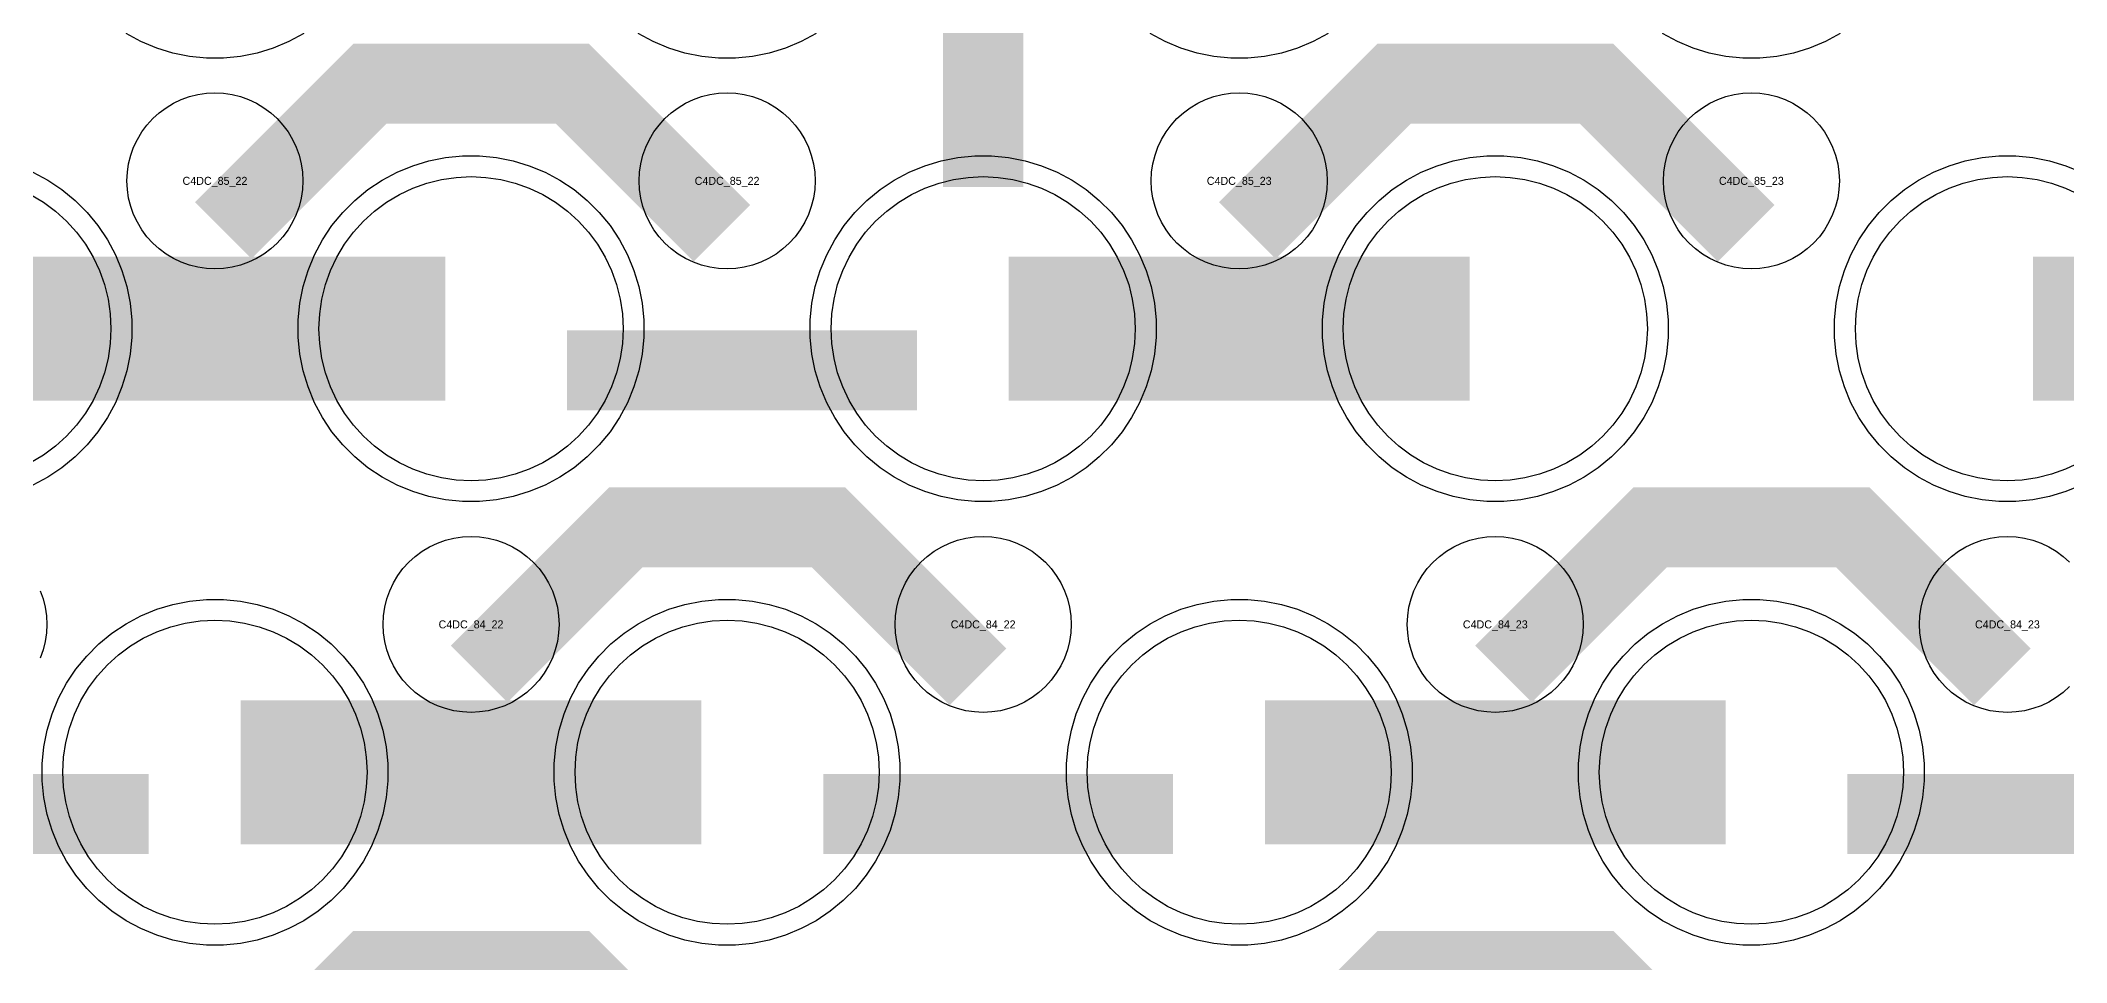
# Model space of a CAD drawing. Extents: x -11880 to 11880, y -14992 to 14992.
# Drawn here: x -5014 to -4382, y -3260 to -2972 of the extents above; entities that cross this region are included whole.
import ezdxf
from ezdxf.enums import TextEntityAlignment as Align

# ---------------------------------------------------------------- set-up
doc = ezdxf.new("R2010")
doc.units = 0
doc.header["$MEASUREMENT"] = 0
for name, color, linetype in [('GDS_775_DT_237', 138, 'CONTINUOUS'), ('RDL1_FS', 34, 'CONTINUOUS'), ('RDL_BS', 160, 'CONTINUOUS')]:
    doc.layers.add(name, color=color, linetype=linetype)

msp = doc.modelspace()

# ---------------------------------------------------------------- linework, layer by layer
at = {"layer": 'RDL1_FS', "color": 11, "true_color": 0xf27172}
for points in [[(-4880, -3109.129), (-4884.657, -3108.9), (-4889.268, -3108.216), (-4893.791, -3107.084), (-4898.181, -3105.512), (-4902.395, -3103.52), (-4906.395, -3101.122), (-4910.14, -3098.344), (-4913.594, -3095.214), (-4916.724, -3091.76), (-4919.502, -3088.015), (-4921.9, -3084.015), (-4923.892, -3079.801), (-4925.464, -3075.411), (-4926.596, -3070.888), (-4927.28, -3066.277), (-4927.509, -3061.62), (-4927.28, -3056.963), (-4926.596, -3052.352), (-4925.464, -3047.829), (-4923.892, -3043.439), (-4921.9, -3039.225), (-4919.502, -3035.225), (-4916.724, -3031.48), (-4913.594, -3028.026), (-4910.14, -3024.896), (-4906.395, -3022.118), (-4902.395, -3019.72), (-4898.181, -3017.728), (-4893.791, -3016.156), (-4889.268, -3015.024), (-4884.657, -3014.34), (-4880, -3014.111), (-4875.343, -3014.34), (-4870.732, -3015.024), (-4866.209, -3016.156), (-4861.819, -3017.728), (-4857.605, -3019.72), (-4853.605, -3022.118), (-4849.86, -3024.896), (-4846.406, -3028.026), (-4843.276, -3031.48), (-4840.498, -3035.225), (-4838.1, -3039.225), (-4836.108, -3043.439), (-4834.536, -3047.829), (-4833.404, -3052.352), (-4832.72, -3056.963), (-4832.491, -3061.62), (-4832.72, -3066.277), (-4833.404, -3070.888), (-4834.536, -3075.411), (-4836.108, -3079.801), (-4838.1, -3084.015), (-4840.498, -3088.015), (-4843.276, -3091.76), (-4846.406, -3095.214), (-4849.86, -3098.344), (-4853.605, -3101.122), (-4857.605, -3103.52), (-4861.819, -3105.512), (-4866.209, -3107.084), (-4870.732, -3108.216), (-4875.343, -3108.9)], [(-4720, -3109.129), (-4724.657, -3108.9), (-4729.268, -3108.216), (-4733.791, -3107.084), (-4738.181, -3105.512), (-4742.395, -3103.52), (-4746.395, -3101.122), (-4750.14, -3098.344), (-4753.594, -3095.214), (-4756.724, -3091.76), (-4759.502, -3088.015), (-4761.9, -3084.015), (-4763.892, -3079.801), (-4765.464, -3075.411), (-4766.596, -3070.888), (-4767.28, -3066.277), (-4767.509, -3061.62), (-4767.28, -3056.963), (-4766.596, -3052.352), (-4765.464, -3047.829), (-4763.892, -3043.439), (-4761.9, -3039.225), (-4759.502, -3035.225), (-4756.724, -3031.48), (-4753.594, -3028.026), (-4750.14, -3024.896), (-4746.395, -3022.118), (-4742.395, -3019.72), (-4738.181, -3017.728), (-4733.791, -3016.156), (-4729.268, -3015.024), (-4724.657, -3014.34), (-4720, -3014.111), (-4715.343, -3014.34), (-4710.732, -3015.024), (-4706.209, -3016.156), (-4701.819, -3017.728), (-4697.605, -3019.72), (-4693.605, -3022.118), (-4689.86, -3024.896), (-4686.406, -3028.026), (-4683.276, -3031.48), (-4680.498, -3035.225), (-4678.1, -3039.225), (-4676.108, -3043.439), (-4674.536, -3047.829), (-4673.404, -3052.352), (-4672.72, -3056.963), (-4672.491, -3061.62), (-4672.72, -3066.277), (-4673.404, -3070.888), (-4674.536, -3075.411), (-4676.108, -3079.801), (-4678.1, -3084.015), (-4680.498, -3088.015), (-4683.276, -3091.76), (-4686.406, -3095.214), (-4689.86, -3098.344), (-4693.605, -3101.122), (-4697.605, -3103.52), (-4701.819, -3105.512), (-4706.209, -3107.084), (-4710.732, -3108.216), (-4715.343, -3108.9)], [(-4560, -3109.129), (-4564.657, -3108.9), (-4569.268, -3108.216), (-4573.791, -3107.084), (-4578.181, -3105.512), (-4582.395, -3103.52), (-4586.395, -3101.122), (-4590.14, -3098.344), (-4593.594, -3095.214), (-4596.724, -3091.76), (-4599.502, -3088.015), (-4601.9, -3084.015), (-4603.892, -3079.801), (-4605.464, -3075.411), (-4606.596, -3070.888), (-4607.28, -3066.277), (-4607.509, -3061.62), (-4607.28, -3056.963), (-4606.596, -3052.352), (-4605.464, -3047.829), (-4603.892, -3043.439), (-4601.9, -3039.225), (-4599.502, -3035.225), (-4596.724, -3031.48), (-4593.594, -3028.026), (-4590.14, -3024.896), (-4586.395, -3022.118), (-4582.395, -3019.72), (-4578.181, -3017.728), (-4573.791, -3016.156), (-4569.268, -3015.024), (-4564.657, -3014.34), (-4560, -3014.111), (-4555.343, -3014.34), (-4550.732, -3015.024), (-4546.209, -3016.156), (-4541.819, -3017.728), (-4537.605, -3019.72), (-4533.605, -3022.118), (-4529.86, -3024.896), (-4526.406, -3028.026), (-4523.276, -3031.48), (-4520.498, -3035.225), (-4518.1, -3039.225), (-4516.108, -3043.439), (-4514.536, -3047.829), (-4513.404, -3052.352), (-4512.72, -3056.963), (-4512.491, -3061.62), (-4512.72, -3066.277), (-4513.404, -3070.888), (-4514.536, -3075.411), (-4516.108, -3079.801), (-4518.1, -3084.015), (-4520.498, -3088.015), (-4523.276, -3091.76), (-4526.406, -3095.214), (-4529.86, -3098.344), (-4533.605, -3101.122), (-4537.605, -3103.52), (-4541.819, -3105.512), (-4546.209, -3107.084), (-4550.732, -3108.216), (-4555.343, -3108.9)]]:
    msp.add_lwpolyline(points, close=True, dxfattribs=at)
at = {"layer": 'RDL1_FS'}
msp.add_lwpolyline([(-4377.605, -3103.52), (-4381.819, -3105.512), (-4386.209, -3107.084), (-4390.732, -3108.216), (-4395.343, -3108.9), (-4400, -3109.129), (-4404.657, -3108.9), (-4409.268, -3108.216), (-4413.791, -3107.084), (-4418.181, -3105.512), (-4422.395, -3103.52), (-4426.395, -3101.122), (-4430.14, -3098.344), (-4433.594, -3095.214), (-4436.724, -3091.76), (-4439.502, -3088.015), (-4441.9, -3084.015), (-4443.892, -3079.801), (-4445.464, -3075.411), (-4446.596, -3070.888), (-4447.28, -3066.277), (-4447.509, -3061.62), (-4447.28, -3056.963), (-4446.596, -3052.352), (-4445.464, -3047.829), (-4443.892, -3043.439), (-4441.9, -3039.225), (-4439.502, -3035.225), (-4436.724, -3031.48), (-4433.594, -3028.026), (-4430.14, -3024.896), (-4426.395, -3022.118), (-4422.395, -3019.72), (-4418.181, -3017.728), (-4413.791, -3016.156), (-4409.268, -3015.024), (-4404.657, -3014.34), (-4400, -3014.111), (-4395.343, -3014.34), (-4390.732, -3015.024), (-4386.209, -3016.156), (-4381.819, -3017.728), (-4377.605, -3019.72)], dxfattribs=at)
at = {"layer": 'RDL1_FS', "color": 11, "true_color": 0xf27172}
msp.add_lwpolyline([(-5017.605, -3019.72), (-5013.605, -3022.118), (-5009.86, -3024.896), (-5006.406, -3028.026), (-5003.276, -3031.48), (-5000.498, -3035.225), (-4998.1, -3039.225), (-4996.108, -3043.439), (-4994.536, -3047.829), (-4993.404, -3052.352), (-4992.72, -3056.963), (-4992.491, -3061.62), (-4992.72, -3066.277), (-4993.404, -3070.888), (-4994.536, -3075.411), (-4996.108, -3079.801), (-4998.1, -3084.015), (-5000.498, -3088.015), (-5003.276, -3091.76), (-5006.406, -3095.214), (-5009.86, -3098.344), (-5013.605, -3101.122), (-5017.605, -3103.52)], dxfattribs=at)
for points in [[(-5031.998, -3061.62, 45, 45, 0), (-4959.998, -3061.62, 45, 45, 0)], [(-4959.998, -3061.62, 45, 45, 0), (-4887.998, -3061.62, 45, 45, 0)], [(-4711.998, -3061.62, 45, 45, 0), (-4639.998, -3061.62, 45, 45, 0)], [(-4639.998, -3061.62, 45, 45, 0), (-4567.998, -3061.62, 45, 45, 0)]]:
    msp.add_lwpolyline(points, format="xyseb", dxfattribs=at)
at = {"layer": 'RDL1_FS'}
for points in [[(-4391.998, -3061.62, 45, 45, 0), (-4319.998, -3061.62, 45, 45, 0)], [(-4951.998, -3200.185, 45, 45, 0), (-4879.998, -3200.185, 45, 45, 0)], [(-4879.998, -3200.185, 45, 45, 0), (-4807.998, -3200.185, 45, 45, 0)], [(-4631.998, -3200.185, 45, 45, 0), (-4559.998, -3200.185, 45, 45, 0)], [(-4559.998, -3200.185, 45, 45, 0), (-4487.998, -3200.185, 45, 45, 0)]]:
    msp.add_lwpolyline(points, format="xyseb", dxfattribs=at)
for points in [[(-4960, -3247.694), (-4964.657, -3247.465), (-4969.268, -3246.781), (-4973.791, -3245.649), (-4978.181, -3244.077), (-4982.395, -3242.085), (-4986.395, -3239.687), (-4990.14, -3236.909), (-4993.594, -3233.779), (-4996.724, -3230.325), (-4999.502, -3226.58), (-5001.9, -3222.58), (-5003.892, -3218.366), (-5005.464, -3213.976), (-5006.596, -3209.453), (-5007.28, -3204.842), (-5007.509, -3200.185), (-5007.28, -3195.528), (-5006.596, -3190.917), (-5005.464, -3186.394), (-5003.892, -3182.004), (-5001.9, -3177.79), (-4999.502, -3173.79), (-4996.724, -3170.045), (-4993.594, -3166.591), (-4990.14, -3163.461), (-4986.395, -3160.683), (-4982.395, -3158.285), (-4978.181, -3156.293), (-4973.791, -3154.721), (-4969.268, -3153.589), (-4964.657, -3152.905), (-4960, -3152.676), (-4955.343, -3152.905), (-4950.732, -3153.589), (-4946.209, -3154.721), (-4941.819, -3156.293), (-4937.605, -3158.285), (-4933.605, -3160.683), (-4929.86, -3163.461), (-4926.406, -3166.591), (-4923.276, -3170.045), (-4920.498, -3173.79), (-4918.1, -3177.79), (-4916.108, -3182.004), (-4914.536, -3186.394), (-4913.404, -3190.917), (-4912.72, -3195.528), (-4912.491, -3200.185), (-4912.72, -3204.842), (-4913.404, -3209.453), (-4914.536, -3213.976), (-4916.108, -3218.366), (-4918.1, -3222.58), (-4920.498, -3226.58), (-4923.276, -3230.325), (-4926.406, -3233.779), (-4929.86, -3236.909), (-4933.605, -3239.687), (-4937.605, -3242.085), (-4941.819, -3244.077), (-4946.209, -3245.649), (-4950.732, -3246.781), (-4955.343, -3247.465)], [(-4800, -3247.694), (-4804.657, -3247.465), (-4809.268, -3246.781), (-4813.791, -3245.649), (-4818.181, -3244.077), (-4822.395, -3242.085), (-4826.395, -3239.687), (-4830.14, -3236.909), (-4833.594, -3233.779), (-4836.724, -3230.325), (-4839.502, -3226.58), (-4841.9, -3222.58), (-4843.892, -3218.366), (-4845.464, -3213.976), (-4846.596, -3209.453), (-4847.28, -3204.842), (-4847.509, -3200.185), (-4847.28, -3195.528), (-4846.596, -3190.917), (-4845.464, -3186.394), (-4843.892, -3182.004), (-4841.9, -3177.79), (-4839.502, -3173.79), (-4836.724, -3170.045), (-4833.594, -3166.591), (-4830.14, -3163.461), (-4826.395, -3160.683), (-4822.395, -3158.285), (-4818.181, -3156.293), (-4813.791, -3154.721), (-4809.268, -3153.589), (-4804.657, -3152.905), (-4800, -3152.676), (-4795.343, -3152.905), (-4790.732, -3153.589), (-4786.209, -3154.721), (-4781.819, -3156.293), (-4777.605, -3158.285), (-4773.605, -3160.683), (-4769.86, -3163.461), (-4766.406, -3166.591), (-4763.276, -3170.045), (-4760.498, -3173.79), (-4758.1, -3177.79), (-4756.108, -3182.004), (-4754.536, -3186.394), (-4753.404, -3190.917), (-4752.72, -3195.528), (-4752.491, -3200.185), (-4752.72, -3204.842), (-4753.404, -3209.453), (-4754.536, -3213.976), (-4756.108, -3218.366), (-4758.1, -3222.58), (-4760.498, -3226.58), (-4763.276, -3230.325), (-4766.406, -3233.779), (-4769.86, -3236.909), (-4773.605, -3239.687), (-4777.605, -3242.085), (-4781.819, -3244.077), (-4786.209, -3245.649), (-4790.732, -3246.781), (-4795.343, -3247.465)], [(-4640, -3247.694), (-4644.657, -3247.465), (-4649.268, -3246.781), (-4653.791, -3245.649), (-4658.181, -3244.077), (-4662.395, -3242.085), (-4666.395, -3239.687), (-4670.14, -3236.909), (-4673.594, -3233.779), (-4676.724, -3230.325), (-4679.502, -3226.58), (-4681.9, -3222.58), (-4683.892, -3218.366), (-4685.464, -3213.976), (-4686.596, -3209.453), (-4687.28, -3204.842), (-4687.509, -3200.185), (-4687.28, -3195.528), (-4686.596, -3190.917), (-4685.464, -3186.394), (-4683.892, -3182.004), (-4681.9, -3177.79), (-4679.502, -3173.79), (-4676.724, -3170.045), (-4673.594, -3166.591), (-4670.14, -3163.461), (-4666.395, -3160.683), (-4662.395, -3158.285), (-4658.181, -3156.293), (-4653.791, -3154.721), (-4649.268, -3153.589), (-4644.657, -3152.905), (-4640, -3152.676), (-4635.343, -3152.905), (-4630.732, -3153.589), (-4626.209, -3154.721), (-4621.819, -3156.293), (-4617.605, -3158.285), (-4613.605, -3160.683), (-4609.86, -3163.461), (-4606.406, -3166.591), (-4603.276, -3170.045), (-4600.498, -3173.79), (-4598.1, -3177.79), (-4596.108, -3182.004), (-4594.536, -3186.394), (-4593.404, -3190.917), (-4592.72, -3195.528), (-4592.491, -3200.185), (-4592.72, -3204.842), (-4593.404, -3209.453), (-4594.536, -3213.976), (-4596.108, -3218.366), (-4598.1, -3222.58), (-4600.498, -3226.58), (-4603.276, -3230.325), (-4606.406, -3233.779), (-4609.86, -3236.909), (-4613.605, -3239.687), (-4617.605, -3242.085), (-4621.819, -3244.077), (-4626.209, -3245.649), (-4630.732, -3246.781), (-4635.343, -3247.465)], [(-4480, -3247.694), (-4484.657, -3247.465), (-4489.268, -3246.781), (-4493.791, -3245.649), (-4498.181, -3244.077), (-4502.395, -3242.085), (-4506.395, -3239.687), (-4510.14, -3236.909), (-4513.594, -3233.779), (-4516.724, -3230.325), (-4519.502, -3226.58), (-4521.9, -3222.58), (-4523.892, -3218.366), (-4525.464, -3213.976), (-4526.596, -3209.453), (-4527.28, -3204.842), (-4527.509, -3200.185), (-4527.28, -3195.528), (-4526.596, -3190.917), (-4525.464, -3186.394), (-4523.892, -3182.004), (-4521.9, -3177.79), (-4519.502, -3173.79), (-4516.724, -3170.045), (-4513.594, -3166.591), (-4510.14, -3163.461), (-4506.395, -3160.683), (-4502.395, -3158.285), (-4498.181, -3156.293), (-4493.791, -3154.721), (-4489.268, -3153.589), (-4484.657, -3152.905), (-4480, -3152.676), (-4475.343, -3152.905), (-4470.732, -3153.589), (-4466.209, -3154.721), (-4461.819, -3156.293), (-4457.605, -3158.285), (-4453.605, -3160.683), (-4449.86, -3163.461), (-4446.406, -3166.591), (-4443.276, -3170.045), (-4440.498, -3173.79), (-4438.1, -3177.79), (-4436.108, -3182.004), (-4434.536, -3186.394), (-4433.404, -3190.917), (-4432.72, -3195.528), (-4432.491, -3200.185), (-4432.72, -3204.842), (-4433.404, -3209.453), (-4434.536, -3213.976), (-4436.108, -3218.366), (-4438.1, -3222.58), (-4440.498, -3226.58), (-4443.276, -3230.325), (-4446.406, -3233.779), (-4449.86, -3236.909), (-4453.605, -3239.687), (-4457.605, -3242.085), (-4461.819, -3244.077), (-4466.209, -3245.649), (-4470.732, -3246.781), (-4475.343, -3247.465)]]:
    msp.add_lwpolyline(points, close=True, dxfattribs=at)
at = {"layer": 'RDL_BS', "color": 11, "true_color": 0xf27172}
for points in [[(-4720, -3017.332, 25, 25, 0), (-4720, -2910.555, 25, 25, 0)], [(-4720, -3017.332, 25, 25, 0), (-4720, -2910.555, 25, 25, 0)], [(-4849.984, -3074.633, 25, 25, 0), (-4740.719, -3074.633, 25, 25, 0)]]:
    msp.add_lwpolyline(points, format="xyseb", dxfattribs=at)
at = {"layer": 'RDL_BS'}
for points in [[(-4932.223, -2969.438), (-4936.885, -2971.93), (-4941.795, -2973.961), (-4946.835, -2975.492), (-4952.062, -2976.538), (-4957.356, -2977.055), (-4962.644, -2977.055), (-4967.938, -2976.538), (-4973.165, -2975.492), (-4978.205, -2973.961), (-4983.115, -2971.93), (-4987.777, -2969.438)], [(-4772.223, -2969.438), (-4776.885, -2971.93), (-4781.795, -2973.961), (-4786.835, -2975.492), (-4792.062, -2976.538), (-4797.356, -2977.055), (-4802.644, -2977.055), (-4807.938, -2976.538), (-4813.165, -2975.492), (-4818.205, -2973.961), (-4823.115, -2971.93), (-4827.777, -2969.438)], [(-4376.885, -3110.495), (-4381.795, -3112.526), (-4386.835, -3114.057), (-4392.062, -3115.103), (-4397.356, -3115.62), (-4402.644, -3115.62), (-4407.938, -3115.103), (-4413.165, -3114.057), (-4418.205, -3112.526), (-4423.115, -3110.495), (-4427.777, -3108.003), (-4432.191, -3105.056), (-4436.292, -3101.694), (-4440.074, -3097.912), (-4443.436, -3093.811), (-4446.383, -3089.397), (-4448.875, -3084.735), (-4450.906, -3079.825), (-4452.437, -3074.785), (-4453.483, -3069.558), (-4454, -3064.264), (-4454, -3058.976), (-4453.483, -3053.682), (-4452.437, -3048.455), (-4450.906, -3043.415), (-4448.875, -3038.505), (-4446.383, -3033.843), (-4443.436, -3029.429), (-4440.074, -3025.328), (-4436.292, -3021.546), (-4432.191, -3018.184), (-4427.777, -3015.237), (-4423.115, -3012.745), (-4418.205, -3010.714), (-4413.165, -3009.183), (-4407.938, -3008.137), (-4402.644, -3007.62), (-4397.356, -3007.62), (-4392.062, -3008.137), (-4386.835, -3009.183), (-4381.795, -3010.714), (-4376.885, -3012.745)], [(-4380.558, -3173.439), (-4382.557, -3175.251), (-4384.72, -3176.854), (-4387.044, -3178.247), (-4389.481, -3179.399), (-4392.016, -3180.306), (-4394.635, -3180.963), (-4397.307, -3181.359), (-4400, -3181.491), (-4402.693, -3181.359), (-4405.365, -3180.963), (-4407.984, -3180.306), (-4410.519, -3179.399), (-4412.956, -3178.247), (-4415.28, -3176.854), (-4417.443, -3175.251), (-4419.442, -3173.439), (-4421.254, -3171.44), (-4422.857, -3169.277), (-4424.25, -3166.953), (-4425.402, -3164.516), (-4426.309, -3161.981), (-4426.966, -3159.362), (-4427.362, -3156.69), (-4427.494, -3153.997), (-4427.362, -3151.304), (-4426.966, -3148.632), (-4426.309, -3146.013), (-4425.402, -3143.478), (-4424.25, -3141.041), (-4422.857, -3138.717), (-4421.254, -3136.554), (-4419.442, -3134.555), (-4417.443, -3132.743), (-4415.28, -3131.14), (-4412.956, -3129.747), (-4410.519, -3128.595), (-4407.984, -3127.688), (-4405.365, -3127.031), (-4402.693, -3126.635), (-4400, -3126.503), (-4397.307, -3126.635), (-4394.635, -3127.031), (-4392.016, -3127.688), (-4389.481, -3128.595), (-4387.044, -3129.747), (-4384.72, -3131.14), (-4382.557, -3132.743), (-4380.558, -3134.555)], [(-5014.598, -3143.478), (-5013.691, -3146.013), (-5013.034, -3148.632), (-5012.638, -3151.304), (-5012.506, -3153.997), (-5012.638, -3156.69), (-5013.034, -3159.362), (-5013.691, -3161.981), (-5014.598, -3164.516)]]:
    msp.add_lwpolyline(points, dxfattribs=at)
for points in [[(-4957.438, -3030.934, 25, 25, 0), (-4911.623, -2985.119, 25, 25, 0), (-4878.07, -2985.119, 25, 25, 0)], [(-4801.599, -3031.833, 25, 25, 0), (-4848.313, -2985.119, 25, 25, 0), (-4878.071, -2985.119, 25, 25, 0)], [(-4637.438, -3030.934, 25, 25, 0), (-4591.623, -2985.119, 25, 25, 0), (-4558.07, -2985.119, 25, 25, 0)], [(-4481.599, -3031.833, 25, 25, 0), (-4528.313, -2985.119, 25, 25, 0), (-4558.071, -2985.119, 25, 25, 0)], [(-4877.438, -3169.499, 25, 25, 0), (-4831.623, -3123.684, 25, 25, 0), (-4798.07, -3123.684, 25, 25, 0)], [(-4721.599, -3170.398, 25, 25, 0), (-4768.313, -3123.684, 25, 25, 0), (-4798.071, -3123.684, 25, 25, 0)], [(-4557.438, -3169.499, 25, 25, 0), (-4511.623, -3123.684, 25, 25, 0), (-4478.07, -3123.684, 25, 25, 0)], [(-4401.599, -3170.398, 25, 25, 0), (-4448.313, -3123.684, 25, 25, 0), (-4478.071, -3123.684, 25, 25, 0)], [(-5089.984, -3213.198, 25, 25, 0), (-4980.719, -3213.198, 25, 25, 0)], [(-4769.984, -3213.198, 25, 25, 0), (-4660.719, -3213.198, 25, 25, 0)], [(-4449.984, -3213.198, 25, 25, 0), (-4340.719, -3213.198, 25, 25, 0)], [(-4957.438, -3308.059, 25, 25, 0), (-4911.623, -3262.244, 25, 25, 0), (-4878.07, -3262.244, 25, 25, 0)], [(-4801.599, -3308.958, 25, 25, 0), (-4848.313, -3262.244, 25, 25, 0), (-4878.071, -3262.244, 25, 25, 0)], [(-4637.438, -3308.059, 25, 25, 0), (-4591.623, -3262.244, 25, 25, 0), (-4558.07, -3262.244, 25, 25, 0)], [(-4481.599, -3308.958, 25, 25, 0), (-4528.313, -3262.244, 25, 25, 0), (-4558.071, -3262.244, 25, 25, 0)]]:
    msp.add_lwpolyline(points, format="xyseb", dxfattribs=at)
at = {"layer": 'RDL_BS', "color": 11, "true_color": 0xf27172}
for points in [[(-4612.223, -2969.438), (-4616.885, -2971.93), (-4621.795, -2973.961), (-4626.835, -2975.492), (-4632.062, -2976.538), (-4637.356, -2977.055), (-4642.644, -2977.055), (-4647.938, -2976.538), (-4653.165, -2975.492), (-4658.205, -2973.961), (-4663.115, -2971.93), (-4667.777, -2969.438)], [(-4452.223, -2969.438), (-4456.885, -2971.93), (-4461.795, -2973.961), (-4466.835, -2975.492), (-4472.062, -2976.538), (-4477.356, -2977.055), (-4482.644, -2977.055), (-4487.938, -2976.538), (-4493.165, -2975.492), (-4498.205, -2973.961), (-4503.115, -2971.93), (-4507.777, -2969.438)], [(-5016.885, -3012.745), (-5012.223, -3015.237), (-5007.809, -3018.184), (-5003.708, -3021.546), (-4999.926, -3025.328), (-4996.564, -3029.429), (-4993.617, -3033.843), (-4991.125, -3038.505), (-4989.094, -3043.415), (-4987.563, -3048.455), (-4986.517, -3053.682), (-4986, -3058.976), (-4986, -3064.264), (-4986.517, -3069.558), (-4987.563, -3074.785), (-4989.094, -3079.825), (-4991.125, -3084.735), (-4993.617, -3089.397), (-4996.564, -3093.811), (-4999.926, -3097.912), (-5003.708, -3101.694), (-5007.809, -3105.056), (-5012.223, -3108.003), (-5016.885, -3110.495)]]:
    msp.add_lwpolyline(points, dxfattribs=at)
at = {"layer": 'RDL_BS'}
for points in [[(-4960, -3042.926), (-4962.693, -3042.794), (-4965.365, -3042.398), (-4967.984, -3041.741), (-4970.519, -3040.834), (-4972.956, -3039.682), (-4975.28, -3038.289), (-4977.443, -3036.686), (-4979.442, -3034.874), (-4981.254, -3032.875), (-4982.857, -3030.712), (-4984.25, -3028.388), (-4985.402, -3025.951), (-4986.309, -3023.416), (-4986.966, -3020.797), (-4987.362, -3018.125), (-4987.494, -3015.432), (-4987.362, -3012.739), (-4986.966, -3010.067), (-4986.309, -3007.448), (-4985.402, -3004.913), (-4984.25, -3002.476), (-4982.857, -3000.152), (-4981.254, -2997.989), (-4979.442, -2995.99), (-4977.443, -2994.178), (-4975.28, -2992.575), (-4972.956, -2991.182), (-4970.519, -2990.03), (-4967.984, -2989.123), (-4965.365, -2988.466), (-4962.693, -2988.07), (-4960, -2987.938), (-4957.307, -2988.07), (-4954.635, -2988.466), (-4952.016, -2989.123), (-4949.481, -2990.03), (-4947.044, -2991.182), (-4944.72, -2992.575), (-4942.557, -2994.178), (-4940.558, -2995.99), (-4938.746, -2997.989), (-4937.143, -3000.152), (-4935.75, -3002.476), (-4934.598, -3004.913), (-4933.691, -3007.448), (-4933.034, -3010.067), (-4932.638, -3012.739), (-4932.506, -3015.432), (-4932.638, -3018.125), (-4933.034, -3020.797), (-4933.691, -3023.416), (-4934.598, -3025.951), (-4935.75, -3028.388), (-4937.143, -3030.712), (-4938.746, -3032.875), (-4940.558, -3034.874), (-4942.557, -3036.686), (-4944.72, -3038.289), (-4947.044, -3039.682), (-4949.481, -3040.834), (-4952.016, -3041.741), (-4954.635, -3042.398), (-4957.307, -3042.794)], [(-4800, -3042.926), (-4802.693, -3042.794), (-4805.365, -3042.398), (-4807.984, -3041.741), (-4810.519, -3040.834), (-4812.956, -3039.682), (-4815.28, -3038.289), (-4817.443, -3036.686), (-4819.442, -3034.874), (-4821.254, -3032.875), (-4822.857, -3030.712), (-4824.25, -3028.388), (-4825.402, -3025.951), (-4826.309, -3023.416), (-4826.966, -3020.797), (-4827.362, -3018.125), (-4827.494, -3015.432), (-4827.362, -3012.739), (-4826.966, -3010.067), (-4826.309, -3007.448), (-4825.402, -3004.913), (-4824.25, -3002.476), (-4822.857, -3000.152), (-4821.254, -2997.989), (-4819.442, -2995.99), (-4817.443, -2994.178), (-4815.28, -2992.575), (-4812.956, -2991.182), (-4810.519, -2990.03), (-4807.984, -2989.123), (-4805.365, -2988.466), (-4802.693, -2988.07), (-4800, -2987.938), (-4797.307, -2988.07), (-4794.635, -2988.466), (-4792.016, -2989.123), (-4789.481, -2990.03), (-4787.044, -2991.182), (-4784.72, -2992.575), (-4782.557, -2994.178), (-4780.558, -2995.99), (-4778.746, -2997.989), (-4777.143, -3000.152), (-4775.75, -3002.476), (-4774.598, -3004.913), (-4773.691, -3007.448), (-4773.034, -3010.067), (-4772.638, -3012.739), (-4772.506, -3015.432), (-4772.638, -3018.125), (-4773.034, -3020.797), (-4773.691, -3023.416), (-4774.598, -3025.951), (-4775.75, -3028.388), (-4777.143, -3030.712), (-4778.746, -3032.875), (-4780.558, -3034.874), (-4782.557, -3036.686), (-4784.72, -3038.289), (-4787.044, -3039.682), (-4789.481, -3040.834), (-4792.016, -3041.741), (-4794.635, -3042.398), (-4797.307, -3042.794)], [(-4640, -3042.926), (-4642.693, -3042.794), (-4645.365, -3042.398), (-4647.984, -3041.741), (-4650.519, -3040.834), (-4652.956, -3039.682), (-4655.28, -3038.289), (-4657.443, -3036.686), (-4659.442, -3034.874), (-4661.254, -3032.875), (-4662.857, -3030.712), (-4664.25, -3028.388), (-4665.402, -3025.951), (-4666.309, -3023.416), (-4666.966, -3020.797), (-4667.362, -3018.125), (-4667.494, -3015.432), (-4667.362, -3012.739), (-4666.966, -3010.067), (-4666.309, -3007.448), (-4665.402, -3004.913), (-4664.25, -3002.476), (-4662.857, -3000.152), (-4661.254, -2997.989), (-4659.442, -2995.99), (-4657.443, -2994.178), (-4655.28, -2992.575), (-4652.956, -2991.182), (-4650.519, -2990.03), (-4647.984, -2989.123), (-4645.365, -2988.466), (-4642.693, -2988.07), (-4640, -2987.938), (-4637.307, -2988.07), (-4634.635, -2988.466), (-4632.016, -2989.123), (-4629.481, -2990.03), (-4627.044, -2991.182), (-4624.72, -2992.575), (-4622.557, -2994.178), (-4620.558, -2995.99), (-4618.746, -2997.989), (-4617.143, -3000.152), (-4615.75, -3002.476), (-4614.598, -3004.913), (-4613.691, -3007.448), (-4613.034, -3010.067), (-4612.638, -3012.739), (-4612.506, -3015.432), (-4612.638, -3018.125), (-4613.034, -3020.797), (-4613.691, -3023.416), (-4614.598, -3025.951), (-4615.75, -3028.388), (-4617.143, -3030.712), (-4618.746, -3032.875), (-4620.558, -3034.874), (-4622.557, -3036.686), (-4624.72, -3038.289), (-4627.044, -3039.682), (-4629.481, -3040.834), (-4632.016, -3041.741), (-4634.635, -3042.398), (-4637.307, -3042.794)], [(-4480, -3042.926), (-4482.693, -3042.794), (-4485.365, -3042.398), (-4487.984, -3041.741), (-4490.519, -3040.834), (-4492.956, -3039.682), (-4495.28, -3038.289), (-4497.443, -3036.686), (-4499.442, -3034.874), (-4501.254, -3032.875), (-4502.857, -3030.712), (-4504.25, -3028.388), (-4505.402, -3025.951), (-4506.309, -3023.416), (-4506.966, -3020.797), (-4507.362, -3018.125), (-4507.494, -3015.432), (-4507.362, -3012.739), (-4506.966, -3010.067), (-4506.309, -3007.448), (-4505.402, -3004.913), (-4504.25, -3002.476), (-4502.857, -3000.152), (-4501.254, -2997.989), (-4499.442, -2995.99), (-4497.443, -2994.178), (-4495.28, -2992.575), (-4492.956, -2991.182), (-4490.519, -2990.03), (-4487.984, -2989.123), (-4485.365, -2988.466), (-4482.693, -2988.07), (-4480, -2987.938), (-4477.307, -2988.07), (-4474.635, -2988.466), (-4472.016, -2989.123), (-4469.481, -2990.03), (-4467.044, -2991.182), (-4464.72, -2992.575), (-4462.557, -2994.178), (-4460.558, -2995.99), (-4458.746, -2997.989), (-4457.143, -3000.152), (-4455.75, -3002.476), (-4454.598, -3004.913), (-4453.691, -3007.448), (-4453.034, -3010.067), (-4452.638, -3012.739), (-4452.506, -3015.432), (-4452.638, -3018.125), (-4453.034, -3020.797), (-4453.691, -3023.416), (-4454.598, -3025.951), (-4455.75, -3028.388), (-4457.143, -3030.712), (-4458.746, -3032.875), (-4460.558, -3034.874), (-4462.557, -3036.686), (-4464.72, -3038.289), (-4467.044, -3039.682), (-4469.481, -3040.834), (-4472.016, -3041.741), (-4474.635, -3042.398), (-4477.307, -3042.794)], [(-4880, -3181.491), (-4882.693, -3181.359), (-4885.365, -3180.963), (-4887.984, -3180.306), (-4890.519, -3179.399), (-4892.956, -3178.247), (-4895.28, -3176.854), (-4897.443, -3175.251), (-4899.442, -3173.439), (-4901.254, -3171.44), (-4902.857, -3169.277), (-4904.25, -3166.953), (-4905.402, -3164.516), (-4906.309, -3161.981), (-4906.966, -3159.362), (-4907.362, -3156.69), (-4907.494, -3153.997), (-4907.362, -3151.304), (-4906.966, -3148.632), (-4906.309, -3146.013), (-4905.402, -3143.478), (-4904.25, -3141.041), (-4902.857, -3138.717), (-4901.254, -3136.554), (-4899.442, -3134.555), (-4897.443, -3132.743), (-4895.28, -3131.14), (-4892.956, -3129.747), (-4890.519, -3128.595), (-4887.984, -3127.688), (-4885.365, -3127.031), (-4882.693, -3126.635), (-4880, -3126.503), (-4877.307, -3126.635), (-4874.635, -3127.031), (-4872.016, -3127.688), (-4869.481, -3128.595), (-4867.044, -3129.747), (-4864.72, -3131.14), (-4862.557, -3132.743), (-4860.558, -3134.555), (-4858.746, -3136.554), (-4857.143, -3138.717), (-4855.75, -3141.041), (-4854.598, -3143.478), (-4853.691, -3146.013), (-4853.034, -3148.632), (-4852.638, -3151.304), (-4852.506, -3153.997), (-4852.638, -3156.69), (-4853.034, -3159.362), (-4853.691, -3161.981), (-4854.598, -3164.516), (-4855.75, -3166.953), (-4857.143, -3169.277), (-4858.746, -3171.44), (-4860.558, -3173.439), (-4862.557, -3175.251), (-4864.72, -3176.854), (-4867.044, -3178.247), (-4869.481, -3179.399), (-4872.016, -3180.306), (-4874.635, -3180.963), (-4877.307, -3181.359)], [(-4720, -3181.491), (-4722.693, -3181.359), (-4725.365, -3180.963), (-4727.984, -3180.306), (-4730.519, -3179.399), (-4732.956, -3178.247), (-4735.28, -3176.854), (-4737.443, -3175.251), (-4739.442, -3173.439), (-4741.254, -3171.44), (-4742.857, -3169.277), (-4744.25, -3166.953), (-4745.402, -3164.516), (-4746.309, -3161.981), (-4746.966, -3159.362), (-4747.362, -3156.69), (-4747.494, -3153.997), (-4747.362, -3151.304), (-4746.966, -3148.632), (-4746.309, -3146.013), (-4745.402, -3143.478), (-4744.25, -3141.041), (-4742.857, -3138.717), (-4741.254, -3136.554), (-4739.442, -3134.555), (-4737.443, -3132.743), (-4735.28, -3131.14), (-4732.956, -3129.747), (-4730.519, -3128.595), (-4727.984, -3127.688), (-4725.365, -3127.031), (-4722.693, -3126.635), (-4720, -3126.503), (-4717.307, -3126.635), (-4714.635, -3127.031), (-4712.016, -3127.688), (-4709.481, -3128.595), (-4707.044, -3129.747), (-4704.72, -3131.14), (-4702.557, -3132.743), (-4700.558, -3134.555), (-4698.746, -3136.554), (-4697.143, -3138.717), (-4695.75, -3141.041), (-4694.598, -3143.478), (-4693.691, -3146.013), (-4693.034, -3148.632), (-4692.638, -3151.304), (-4692.506, -3153.997), (-4692.638, -3156.69), (-4693.034, -3159.362), (-4693.691, -3161.981), (-4694.598, -3164.516), (-4695.75, -3166.953), (-4697.143, -3169.277), (-4698.746, -3171.44), (-4700.558, -3173.439), (-4702.557, -3175.251), (-4704.72, -3176.854), (-4707.044, -3178.247), (-4709.481, -3179.399), (-4712.016, -3180.306), (-4714.635, -3180.963), (-4717.307, -3181.359)], [(-4560, -3181.491), (-4562.693, -3181.359), (-4565.365, -3180.963), (-4567.984, -3180.306), (-4570.519, -3179.399), (-4572.956, -3178.247), (-4575.28, -3176.854), (-4577.443, -3175.251), (-4579.442, -3173.439), (-4581.254, -3171.44), (-4582.857, -3169.277), (-4584.25, -3166.953), (-4585.402, -3164.516), (-4586.309, -3161.981), (-4586.966, -3159.362), (-4587.362, -3156.69), (-4587.494, -3153.997), (-4587.362, -3151.304), (-4586.966, -3148.632), (-4586.309, -3146.013), (-4585.402, -3143.478), (-4584.25, -3141.041), (-4582.857, -3138.717), (-4581.254, -3136.554), (-4579.442, -3134.555), (-4577.443, -3132.743), (-4575.28, -3131.14), (-4572.956, -3129.747), (-4570.519, -3128.595), (-4567.984, -3127.688), (-4565.365, -3127.031), (-4562.693, -3126.635), (-4560, -3126.503), (-4557.307, -3126.635), (-4554.635, -3127.031), (-4552.016, -3127.688), (-4549.481, -3128.595), (-4547.044, -3129.747), (-4544.72, -3131.14), (-4542.557, -3132.743), (-4540.558, -3134.555), (-4538.746, -3136.554), (-4537.143, -3138.717), (-4535.75, -3141.041), (-4534.598, -3143.478), (-4533.691, -3146.013), (-4533.034, -3148.632), (-4532.638, -3151.304), (-4532.506, -3153.997), (-4532.638, -3156.69), (-4533.034, -3159.362), (-4533.691, -3161.981), (-4534.598, -3164.516), (-4535.75, -3166.953), (-4537.143, -3169.277), (-4538.746, -3171.44), (-4540.558, -3173.439), (-4542.557, -3175.251), (-4544.72, -3176.854), (-4547.044, -3178.247), (-4549.481, -3179.399), (-4552.016, -3180.306), (-4554.635, -3180.963), (-4557.307, -3181.359)], [(-4962.644, -3254.185), (-4967.938, -3253.668), (-4973.165, -3252.622), (-4978.205, -3251.091), (-4983.115, -3249.06), (-4987.777, -3246.568), (-4992.191, -3243.621), (-4996.292, -3240.259), (-5000.074, -3236.477), (-5003.436, -3232.376), (-5006.383, -3227.962), (-5008.875, -3223.3), (-5010.906, -3218.39), (-5012.437, -3213.35), (-5013.483, -3208.123), (-5014, -3202.829), (-5014, -3197.541), (-5013.483, -3192.247), (-5012.437, -3187.02), (-5010.906, -3181.98), (-5008.875, -3177.07), (-5006.383, -3172.408), (-5003.436, -3167.994), (-5000.074, -3163.893), (-4996.292, -3160.111), (-4992.191, -3156.749), (-4987.777, -3153.802), (-4983.115, -3151.31), (-4978.205, -3149.279), (-4973.165, -3147.748), (-4967.938, -3146.702), (-4962.644, -3146.185), (-4957.356, -3146.185), (-4952.062, -3146.702), (-4946.835, -3147.748), (-4941.795, -3149.279), (-4936.885, -3151.31), (-4932.223, -3153.802), (-4927.809, -3156.749), (-4923.708, -3160.111), (-4919.926, -3163.893), (-4916.564, -3167.994), (-4913.617, -3172.408), (-4911.125, -3177.07), (-4909.094, -3181.98), (-4907.563, -3187.02), (-4906.517, -3192.247), (-4906, -3197.541), (-4906, -3202.829), (-4906.517, -3208.123), (-4907.563, -3213.35), (-4909.094, -3218.39), (-4911.125, -3223.3), (-4913.617, -3227.962), (-4916.564, -3232.376), (-4919.926, -3236.477), (-4923.708, -3240.259), (-4927.809, -3243.621), (-4932.223, -3246.568), (-4936.885, -3249.06), (-4941.795, -3251.091), (-4946.835, -3252.622), (-4952.062, -3253.668), (-4957.356, -3254.185)], [(-4802.644, -3254.185), (-4807.938, -3253.668), (-4813.165, -3252.622), (-4818.205, -3251.091), (-4823.115, -3249.06), (-4827.777, -3246.568), (-4832.191, -3243.621), (-4836.292, -3240.259), (-4840.074, -3236.477), (-4843.436, -3232.376), (-4846.383, -3227.962), (-4848.875, -3223.3), (-4850.906, -3218.39), (-4852.437, -3213.35), (-4853.483, -3208.123), (-4854, -3202.829), (-4854, -3197.541), (-4853.483, -3192.247), (-4852.437, -3187.02), (-4850.906, -3181.98), (-4848.875, -3177.07), (-4846.383, -3172.408), (-4843.436, -3167.994), (-4840.074, -3163.893), (-4836.292, -3160.111), (-4832.191, -3156.749), (-4827.777, -3153.802), (-4823.115, -3151.31), (-4818.205, -3149.279), (-4813.165, -3147.748), (-4807.938, -3146.702), (-4802.644, -3146.185), (-4797.356, -3146.185), (-4792.062, -3146.702), (-4786.835, -3147.748), (-4781.795, -3149.279), (-4776.885, -3151.31), (-4772.223, -3153.802), (-4767.809, -3156.749), (-4763.708, -3160.111), (-4759.926, -3163.893), (-4756.564, -3167.994), (-4753.617, -3172.408), (-4751.125, -3177.07), (-4749.094, -3181.98), (-4747.563, -3187.02), (-4746.517, -3192.247), (-4746, -3197.541), (-4746, -3202.829), (-4746.517, -3208.123), (-4747.563, -3213.35), (-4749.094, -3218.39), (-4751.125, -3223.3), (-4753.617, -3227.962), (-4756.564, -3232.376), (-4759.926, -3236.477), (-4763.708, -3240.259), (-4767.809, -3243.621), (-4772.223, -3246.568), (-4776.885, -3249.06), (-4781.795, -3251.091), (-4786.835, -3252.622), (-4792.062, -3253.668), (-4797.356, -3254.185)], [(-4642.644, -3254.185), (-4647.938, -3253.668), (-4653.165, -3252.622), (-4658.205, -3251.091), (-4663.115, -3249.06), (-4667.777, -3246.568), (-4672.191, -3243.621), (-4676.292, -3240.259), (-4680.074, -3236.477), (-4683.436, -3232.376), (-4686.383, -3227.962), (-4688.875, -3223.3), (-4690.906, -3218.39), (-4692.437, -3213.35), (-4693.483, -3208.123), (-4694, -3202.829), (-4694, -3197.541), (-4693.483, -3192.247), (-4692.437, -3187.02), (-4690.906, -3181.98), (-4688.875, -3177.07), (-4686.383, -3172.408), (-4683.436, -3167.994), (-4680.074, -3163.893), (-4676.292, -3160.111), (-4672.191, -3156.749), (-4667.777, -3153.802), (-4663.115, -3151.31), (-4658.205, -3149.279), (-4653.165, -3147.748), (-4647.938, -3146.702), (-4642.644, -3146.185), (-4637.356, -3146.185), (-4632.062, -3146.702), (-4626.835, -3147.748), (-4621.795, -3149.279), (-4616.885, -3151.31), (-4612.223, -3153.802), (-4607.809, -3156.749), (-4603.708, -3160.111), (-4599.926, -3163.893), (-4596.564, -3167.994), (-4593.617, -3172.408), (-4591.125, -3177.07), (-4589.094, -3181.98), (-4587.563, -3187.02), (-4586.517, -3192.247), (-4586, -3197.541), (-4586, -3202.829), (-4586.517, -3208.123), (-4587.563, -3213.35), (-4589.094, -3218.39), (-4591.125, -3223.3), (-4593.617, -3227.962), (-4596.564, -3232.376), (-4599.926, -3236.477), (-4603.708, -3240.259), (-4607.809, -3243.621), (-4612.223, -3246.568), (-4616.885, -3249.06), (-4621.795, -3251.091), (-4626.835, -3252.622), (-4632.062, -3253.668), (-4637.356, -3254.185)], [(-4482.644, -3254.185), (-4487.938, -3253.668), (-4493.165, -3252.622), (-4498.205, -3251.091), (-4503.115, -3249.06), (-4507.777, -3246.568), (-4512.191, -3243.621), (-4516.292, -3240.259), (-4520.074, -3236.477), (-4523.436, -3232.376), (-4526.383, -3227.962), (-4528.875, -3223.3), (-4530.906, -3218.39), (-4532.437, -3213.35), (-4533.483, -3208.123), (-4534, -3202.829), (-4534, -3197.541), (-4533.483, -3192.247), (-4532.437, -3187.02), (-4530.906, -3181.98), (-4528.875, -3177.07), (-4526.383, -3172.408), (-4523.436, -3167.994), (-4520.074, -3163.893), (-4516.292, -3160.111), (-4512.191, -3156.749), (-4507.777, -3153.802), (-4503.115, -3151.31), (-4498.205, -3149.279), (-4493.165, -3147.748), (-4487.938, -3146.702), (-4482.644, -3146.185), (-4477.356, -3146.185), (-4472.062, -3146.702), (-4466.835, -3147.748), (-4461.795, -3149.279), (-4456.885, -3151.31), (-4452.223, -3153.802), (-4447.809, -3156.749), (-4443.708, -3160.111), (-4439.926, -3163.893), (-4436.564, -3167.994), (-4433.617, -3172.408), (-4431.125, -3177.07), (-4429.094, -3181.98), (-4427.563, -3187.02), (-4426.517, -3192.247), (-4426, -3197.541), (-4426, -3202.829), (-4426.517, -3208.123), (-4427.563, -3213.35), (-4429.094, -3218.39), (-4431.125, -3223.3), (-4433.617, -3227.962), (-4436.564, -3232.376), (-4439.926, -3236.477), (-4443.708, -3240.259), (-4447.809, -3243.621), (-4452.223, -3246.568), (-4456.885, -3249.06), (-4461.795, -3251.091), (-4466.835, -3252.622), (-4472.062, -3253.668), (-4477.356, -3254.185)]]:
    msp.add_lwpolyline(points, close=True, dxfattribs=at)
at = {"layer": 'RDL_BS', "color": 11, "true_color": 0xf27172}
for points in [[(-4882.644, -3115.62), (-4887.938, -3115.103), (-4893.165, -3114.057), (-4898.205, -3112.526), (-4903.115, -3110.495), (-4907.777, -3108.003), (-4912.191, -3105.056), (-4916.292, -3101.694), (-4920.074, -3097.912), (-4923.436, -3093.811), (-4926.383, -3089.397), (-4928.875, -3084.735), (-4930.906, -3079.825), (-4932.437, -3074.785), (-4933.483, -3069.558), (-4934, -3064.264), (-4934, -3058.976), (-4933.483, -3053.682), (-4932.437, -3048.455), (-4930.906, -3043.415), (-4928.875, -3038.505), (-4926.383, -3033.843), (-4923.436, -3029.429), (-4920.074, -3025.328), (-4916.292, -3021.546), (-4912.191, -3018.184), (-4907.777, -3015.237), (-4903.115, -3012.745), (-4898.205, -3010.714), (-4893.165, -3009.183), (-4887.938, -3008.137), (-4882.644, -3007.62), (-4877.356, -3007.62), (-4872.062, -3008.137), (-4866.835, -3009.183), (-4861.795, -3010.714), (-4856.885, -3012.745), (-4852.223, -3015.237), (-4847.809, -3018.184), (-4843.708, -3021.546), (-4839.926, -3025.328), (-4836.564, -3029.429), (-4833.617, -3033.843), (-4831.125, -3038.505), (-4829.094, -3043.415), (-4827.563, -3048.455), (-4826.517, -3053.682), (-4826, -3058.976), (-4826, -3064.264), (-4826.517, -3069.558), (-4827.563, -3074.785), (-4829.094, -3079.825), (-4831.125, -3084.735), (-4833.617, -3089.397), (-4836.564, -3093.811), (-4839.926, -3097.912), (-4843.708, -3101.694), (-4847.809, -3105.056), (-4852.223, -3108.003), (-4856.885, -3110.495), (-4861.795, -3112.526), (-4866.835, -3114.057), (-4872.062, -3115.103), (-4877.356, -3115.62)], [(-4722.644, -3115.62), (-4727.938, -3115.103), (-4733.165, -3114.057), (-4738.205, -3112.526), (-4743.115, -3110.495), (-4747.777, -3108.003), (-4752.191, -3105.056), (-4756.292, -3101.694), (-4760.074, -3097.912), (-4763.436, -3093.811), (-4766.383, -3089.397), (-4768.875, -3084.735), (-4770.906, -3079.825), (-4772.437, -3074.785), (-4773.483, -3069.558), (-4774, -3064.264), (-4774, -3058.976), (-4773.483, -3053.682), (-4772.437, -3048.455), (-4770.906, -3043.415), (-4768.875, -3038.505), (-4766.383, -3033.843), (-4763.436, -3029.429), (-4760.074, -3025.328), (-4756.292, -3021.546), (-4752.191, -3018.184), (-4747.777, -3015.237), (-4743.115, -3012.745), (-4738.205, -3010.714), (-4733.165, -3009.183), (-4727.938, -3008.137), (-4722.644, -3007.62), (-4717.356, -3007.62), (-4712.062, -3008.137), (-4706.835, -3009.183), (-4701.795, -3010.714), (-4696.885, -3012.745), (-4692.223, -3015.237), (-4687.809, -3018.184), (-4683.708, -3021.546), (-4679.926, -3025.328), (-4676.564, -3029.429), (-4673.617, -3033.843), (-4671.125, -3038.505), (-4669.094, -3043.415), (-4667.563, -3048.455), (-4666.517, -3053.682), (-4666, -3058.976), (-4666, -3064.264), (-4666.517, -3069.558), (-4667.563, -3074.785), (-4669.094, -3079.825), (-4671.125, -3084.735), (-4673.617, -3089.397), (-4676.564, -3093.811), (-4679.926, -3097.912), (-4683.708, -3101.694), (-4687.809, -3105.056), (-4692.223, -3108.003), (-4696.885, -3110.495), (-4701.795, -3112.526), (-4706.835, -3114.057), (-4712.062, -3115.103), (-4717.356, -3115.62)], [(-4562.644, -3115.62), (-4567.938, -3115.103), (-4573.165, -3114.057), (-4578.205, -3112.526), (-4583.115, -3110.495), (-4587.777, -3108.003), (-4592.191, -3105.056), (-4596.292, -3101.694), (-4600.074, -3097.912), (-4603.436, -3093.811), (-4606.383, -3089.397), (-4608.875, -3084.735), (-4610.906, -3079.825), (-4612.437, -3074.785), (-4613.483, -3069.558), (-4614, -3064.264), (-4614, -3058.976), (-4613.483, -3053.682), (-4612.437, -3048.455), (-4610.906, -3043.415), (-4608.875, -3038.505), (-4606.383, -3033.843), (-4603.436, -3029.429), (-4600.074, -3025.328), (-4596.292, -3021.546), (-4592.191, -3018.184), (-4587.777, -3015.237), (-4583.115, -3012.745), (-4578.205, -3010.714), (-4573.165, -3009.183), (-4567.938, -3008.137), (-4562.644, -3007.62), (-4557.356, -3007.62), (-4552.062, -3008.137), (-4546.835, -3009.183), (-4541.795, -3010.714), (-4536.885, -3012.745), (-4532.223, -3015.237), (-4527.809, -3018.184), (-4523.708, -3021.546), (-4519.926, -3025.328), (-4516.564, -3029.429), (-4513.617, -3033.843), (-4511.125, -3038.505), (-4509.094, -3043.415), (-4507.563, -3048.455), (-4506.517, -3053.682), (-4506, -3058.976), (-4506, -3064.264), (-4506.517, -3069.558), (-4507.563, -3074.785), (-4509.094, -3079.825), (-4511.125, -3084.735), (-4513.617, -3089.397), (-4516.564, -3093.811), (-4519.926, -3097.912), (-4523.708, -3101.694), (-4527.809, -3105.056), (-4532.223, -3108.003), (-4536.885, -3110.495), (-4541.795, -3112.526), (-4546.835, -3114.057), (-4552.062, -3115.103), (-4557.356, -3115.62)]]:
    msp.add_lwpolyline(points, close=True, dxfattribs=at)

# ---------------------------------------------------------------- texts
at = {"layer": 'GDS_775_DT_237'}
for s, p in [('C4DC_85_22', (-4960, -3015.432)), ('C4DC_85_22', (-4960, -3015.432)), ('C4DC_85_22', (-4800, -3015.432)), ('C4DC_85_22', (-4800, -3015.432)), ('C4DC_85_23', (-4640, -3015.432)), ('C4DC_85_23', (-4640, -3015.432)), ('C4DC_85_23', (-4480, -3015.432)), ('C4DC_85_23', (-4480, -3015.432)), ('C4DC_84_22', (-4880, -3153.997)), ('C4DC_84_22', (-4880, -3153.997)), ('C4DC_84_22', (-4720, -3153.997)), ('C4DC_84_22', (-4720, -3153.997)), ('C4DC_84_23', (-4560, -3153.997)), ('C4DC_84_23', (-4560, -3153.997)), ('C4DC_84_23', (-4400, -3153.997)), ('C4DC_84_23', (-4400, -3153.997))]:
    msp.add_text(s, height=2.5, dxfattribs=at).set_placement(p, align=Align.MIDDLE_CENTER)

doc.saveas('drawing.dxf')
